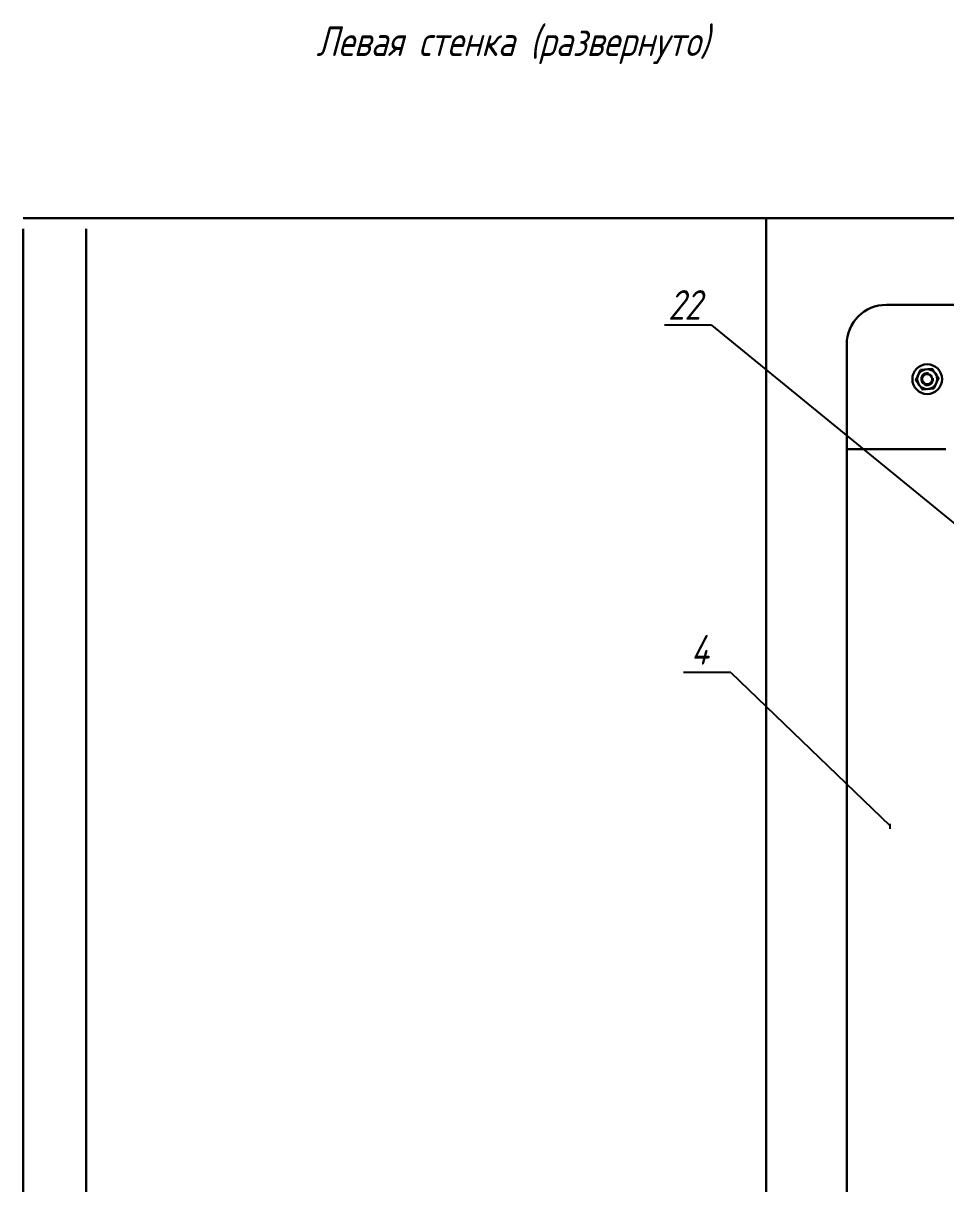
# Model space of a CAD drawing. Header units: millimetres. Extents: x 541 to 3142, y -35 to 600.
# Drawn here: x 541.4 to 634.6, y 457.2 to 574.4 of the extents above; entities that cross this region are included whole.
import ezdxf

# ---------------------------------------------------------------- set-up
doc = ezdxf.new("R2010")
doc.units = ezdxf.units.MM
doc.layers.add('АСУТП', color=7, linetype='Continuous')
doc.layers.add('ссылки', color=7, linetype='Continuous')
doc.styles.add('GOST тип А', font='GOST_A.TTF', dxfattribs={"oblique": 15})
doc.styles.get("Standard").update_dxf_attribs({"font": 'GOST_A.TTF', "width": 0.8, "oblique": 15, "height": 3})

msp = doc.modelspace()

# ---------------------------------------------------------------- linework, layer by layer
at = {"color": 7}
for p, q in [((610.9334, 543.9031), (606.1742, 543.9031)), ((610.9334, 543.9031), (639.4155, 520.611)), ((612.8636, 508.8406), (608.1045, 508.8406)), ((612.8636, 508.8406), (628.9155, 493.3796)), ((628.9155, 493.5615), (628.9155, 493.0615)), ((628.9155, 493.3796), (628.9155, 493.3796)), ((628.9155, 493.3796), (628.9155, 493.3796))]:
    msp.add_line(p, q, dxfattribs=at)
at = {"color": 7, "lineweight": 30}
for p, q in [((624.5717, 535.947), (624.5717, 288.9115)), ((624.5717, 531.4167), (624.5717, 288.545)), ((624.5717, 531.3667), (634.5717, 531.3667)), ((624.5717, 531.3667), (624.5717, 288.545))]:
    msp.add_line(p, q, dxfattribs=at)
msp.add_lwpolyline([(632.0344, 539.3929), (631.5464, 538.3464), (632.2087, 537.4005), (633.359, 537.5011), (633.847, 538.5476), (633.1847, 539.4935)], close=True, dxfattribs=at)
for radius in [1.5, 1, 1, 1, 0.5]:
    msp.add_circle((632.6967, 538.447), radius, dxfattribs=at)
at = {"color": 7}
msp.add_arc((632.6967, 538.447), 0.6127, 77.654356, 9.494214, dxfattribs=at)
at = {"layer": 'АСУТП', "color": 7, "lineweight": 30}
for p, q in [((616.4467, 554.697), (541.4467, 554.697)), ((616.4467, 554.697), (803.9467, 554.697)), ((616.4467, 254.697), (616.4467, 554.697)), ((541.4467, 553.6203), (541.4467, 253.6203)), ((547.7963, 553.6203), (547.7963, 253.6203)), ((628.5717, 545.947), (791.8217, 545.947)), ((624.5717, 267.447), (624.5717, 541.947))]:
    msp.add_line(p, q, dxfattribs=at)
msp.add_arc((628.5717, 541.947), 4, 90, 180, dxfattribs=at)

# ---------------------------------------------------------------- texts
at = {"layer": 'ссылки', "color": 7, "style": 'GOST тип А', "oblique": 15}
msp.add_text('Левая стенка (развернуто)', height=3, dxfattribs=at).set_placement((571.0337, 571.0612, 124.479))
at = {"layer": 'ссылки', "color": 7, "oblique": 15}
for s, p in [('22', (606.5349, 544.4359)), ('4', (608.8182, 509.6235))]:
    msp.add_text(s, height=3, dxfattribs=at).set_placement(p)

doc.saveas('drawing.dxf')
